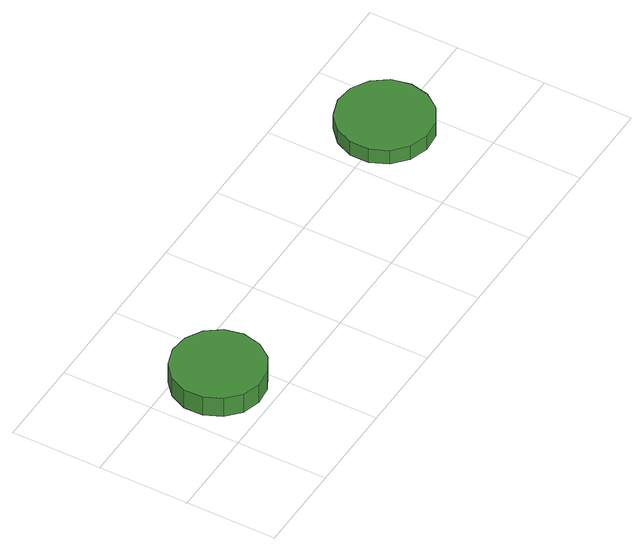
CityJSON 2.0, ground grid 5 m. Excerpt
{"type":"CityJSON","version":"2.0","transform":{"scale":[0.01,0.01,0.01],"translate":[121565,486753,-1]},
"CityObjects":{
"tree1":{"type":"SolitaryVegetationObject","attributes":{"function":"something"},"geometry":[{"type":"MultiSurface","lod":"1","boundaries":[[[0,1,2,3,4,5,6,7,8,9,10,11,12,13,14]],[[15,16,17,18,19,20,21,22,23,24,25,26,27,28,29]],[[0,29,28,1]],[[1,28,27,2]],[[2,27,26,3]],[[3,26,25,4]],[[4,25,24,5]],[[5,24,23,6]],[[6,23,22,7]],[[7,22,21,8]],[[8,21,20,9]],[[9,20,19,10]],[[10,19,18,11]],[[11,18,17,12]],[[12,17,16,13]],[[13,16,15,14]],[[14,15,29,0]]]}]},
"tree2":{"type":"SolitaryVegetationObject","attributes":{"function":"something"},"geometry":[{"type":"MultiSurface","lod":"1","boundaries":[[[30,31,32,33,34,35,36,37,38,39,40,41,42,43,44]],[[45,46,47,48,49,50,51,52,53,54,55,56,57,58,59]],[[30,59,58,31]],[[31,58,57,32]],[[32,57,56,33]],[[33,56,55,34]],[[34,55,54,35]],[[35,54,53,36]],[[36,53,52,37]],[[37,52,51,38]],[[38,51,50,39]],[[39,50,49,40]],[[40,49,48,41]],[[41,48,47,42]],[[42,47,46,43]],[[43,46,45,44]],[[44,45,59,30]]]}]}
},
"vertices":[
[581,308,190],[559,410,190],[498,494,190],[408,546,190],[304,557,190],[205,525,190],[128,455,190],[85,360,190],[85,256,190],[128,161,190],[205,91,190],[304,59,190],[408,70,190],[498,122,190],[559,206,190],[559,206,67],[498,122,67],[408,70,67],[304,59,67],[205,91,67],[128,161,67],[85,256,67],[85,360,67],[128,455,67],[205,525,67],[304,557,67],[408,546,67],[498,494,67],[559,410,67],[581,308,67],
[2578,517,159],[2556,622,159],[2493,708,159],[2400,762,159],[2294,773,159],[2192,740,159],[2112,668,159],[2069,570,159],[2069,463,159],[2112,365,159],[2192,294,159],[2294,261,159],[2400,272,159],[2493,325,159],[2556,412,159],[2556,412,67],[2493,325,67],[2400,272,67],[2294,261,67],[2192,294,67],[2112,365,67],[2069,463,67],[2069,570,67],[2112,668,67],[2192,740,67],[2294,773,67],[2400,762,67],[2493,708,67],[2556,622,67],[2578,517,67]
]}
